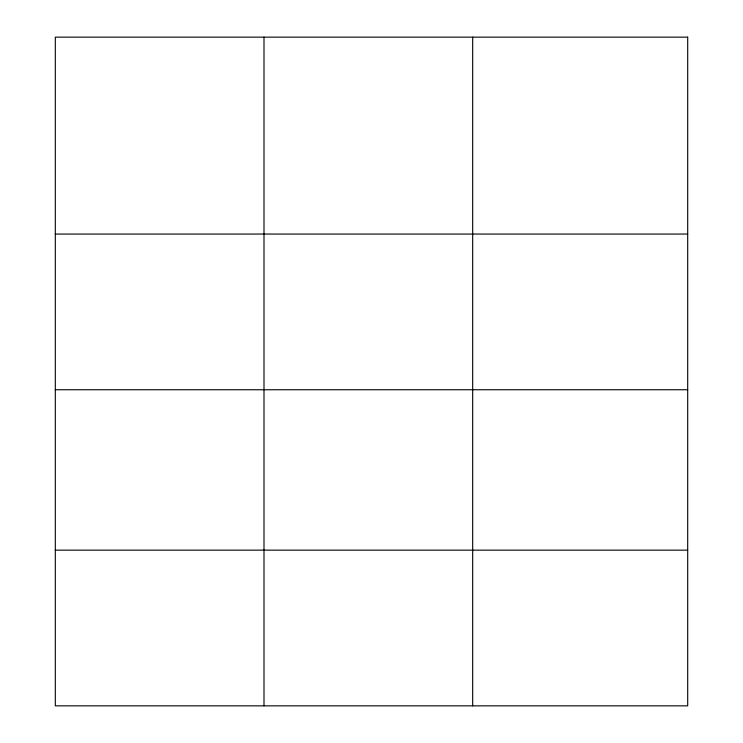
<?xml version="1.0" encoding="UTF-8"?>
<svg xmlns="http://www.w3.org/2000/svg" width="743" height="743" viewBox="0 0 743 743"><rect width="100%" height="100%" fill="white"/><g stroke="black" fill="none" stroke-linecap="round" stroke-linejoin="round"><path stroke-width="1.11" d="M55.307 234.054L687.693 234.054M55.307 389.75L687.693 389.75M55.307 550.154L687.693 550.154M472.678 37.15L472.678 705.85M263.997 37.15L263.997 705.85M687.693 37.15L55.307 37.15L55.307 705.85L687.693 705.85L687.693 37.15"/></g></svg>
